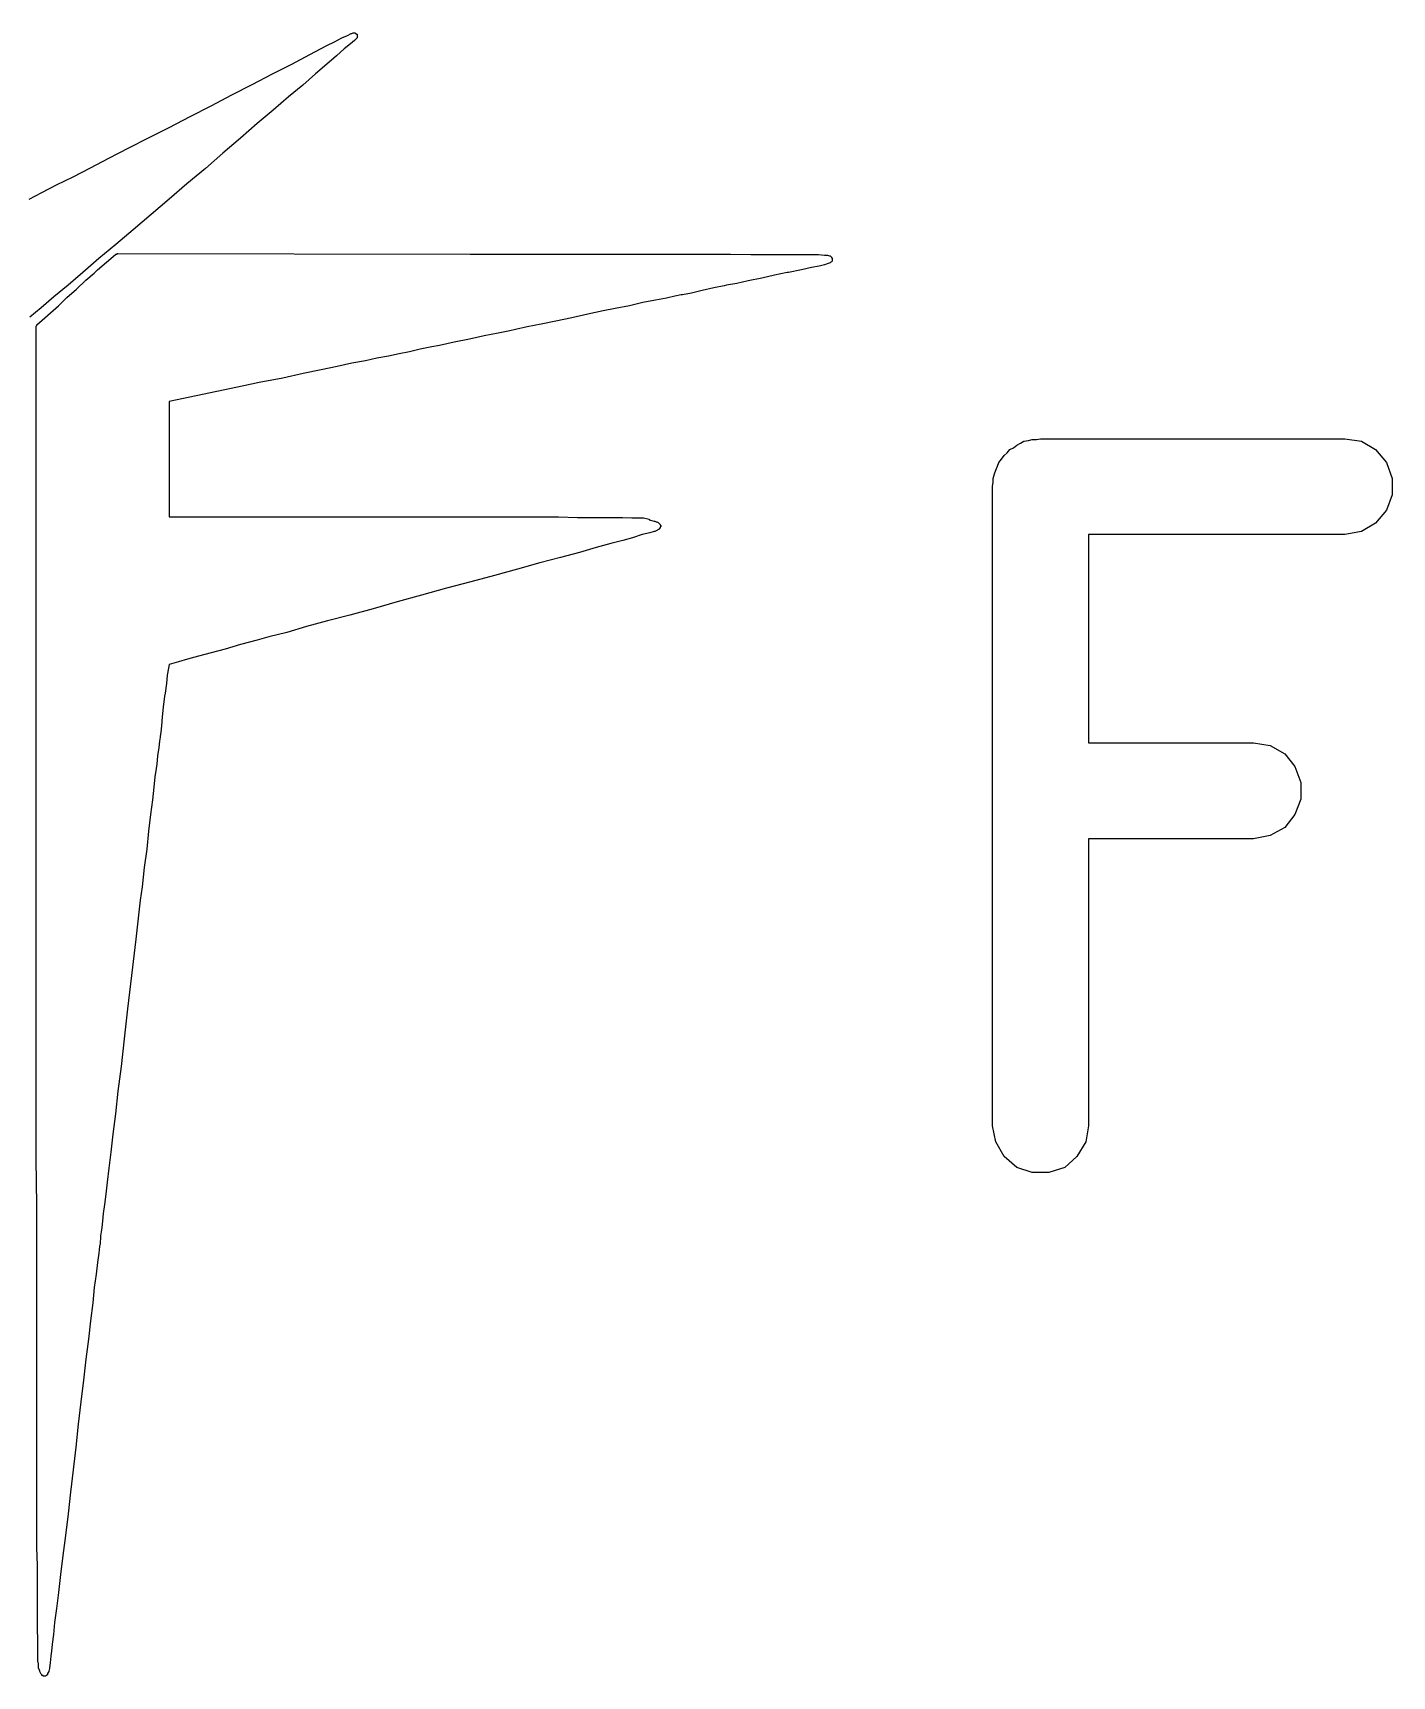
# Model space of a CAD drawing. Extents: x 92.1 to 192.1, y -135.1 to -45.9.
# Drawn here: x 106.325 to 108.451, y -125.215 to -122.644 of the extents above; entities that cross this region are included whole.
import ezdxf

# ---------------------------------------------------------------- set-up
doc = ezdxf.new("R2010")
doc.units = 0
doc.header["$MEASUREMENT"] = 0
doc.layers.add('BLACK', color=7, linetype='CONTINUOUS')

msp = doc.modelspace()

# ---------------------------------------------------------------- linework, layer by layer
at = {"layer": 'BLACK', "linetype": 'CONTINUOUS'}
for p, q in [((106.785, -122.664), (106.797, -122.658)), ((106.797, -122.658), (106.808, -122.652)), ((106.797, -122.658), (106.797, -122.658)), ((106.797, -122.658), (106.797, -122.658)), ((106.808, -122.652), (106.817, -122.648)), ((106.808, -122.652), (106.808, -122.652)), ((106.808, -122.652), (106.808, -122.652)), ((106.822, -122.661), (106.812, -122.669)), ((106.817, -122.648), (106.823, -122.645)), ((106.817, -122.648), (106.817, -122.648)), ((106.817, -122.648), (106.817, -122.648)), ((106.828, -122.656), (106.822, -122.661)), ((106.822, -122.661), (106.822, -122.661)), ((106.822, -122.661), (106.822, -122.661)), ((106.823, -122.645), (106.824, -122.645)), ((106.824, -122.645), (106.826, -122.644)), ((106.824, -122.645), (106.824, -122.645)), ((106.826, -122.644), (106.827, -122.644)), ((106.827, -122.644), (106.827, -122.644)), ((106.827, -122.644), (106.828, -122.644)), ((106.828, -122.644), (106.828, -122.644)), ((106.828, -122.644), (106.828, -122.644)), ((106.828, -122.644), (106.829, -122.644)), ((106.831, -122.653), (106.828, -122.656)), ((106.828, -122.656), (106.828, -122.656)), ((106.828, -122.656), (106.828, -122.656)), ((106.829, -122.644), (106.829, -122.645)), ((106.829, -122.645), (106.83, -122.645)), ((106.83, -122.645), (106.83, -122.645)), ((106.83, -122.645), (106.83, -122.645)), ((106.83, -122.645), (106.831, -122.646)), ((106.831, -122.646), (106.831, -122.646)), ((106.831, -122.646), (106.831, -122.646)), ((106.831, -122.646), (106.832, -122.646)), ((106.832, -122.652), (106.831, -122.653)), ((106.831, -122.653), (106.831, -122.653)), ((106.831, -122.653), (106.831, -122.653)), ((106.831, -122.653), (106.831, -122.653)), ((106.832, -122.646), (106.832, -122.647)), ((106.832, -122.647), (106.832, -122.647)), ((106.832, -122.647), (106.832, -122.648)), ((106.832, -122.648), (106.832, -122.648)), ((106.832, -122.648), (106.832, -122.648)), ((106.832, -122.648), (106.833, -122.649)), ((106.833, -122.649), (106.832, -122.649)), ((106.832, -122.649), (106.832, -122.65)), ((106.832, -122.65), (106.832, -122.65)), ((106.832, -122.65), (106.832, -122.651)), ((106.832, -122.651), (106.832, -122.651)), ((106.832, -122.651), (106.832, -122.651)), ((106.832, -122.651), (106.832, -122.652)), ((106.832, -122.652), (106.832, -122.652)), ((106.832, -122.652), (106.832, -122.652)), ((106.73, -122.693), (106.758, -122.678)), ((106.758, -122.678), (106.785, -122.664)), ((106.758, -122.678), (106.758, -122.678)), ((106.785, -122.664), (106.785, -122.664)), ((106.8, -122.68), (106.785, -122.693)), ((106.812, -122.669), (106.8, -122.68)), ((106.8, -122.68), (106.8, -122.68)), ((106.812, -122.669), (106.812, -122.669)), ((106.812, -122.669), (106.812, -122.669)), ((106.668, -122.725), (106.7, -122.708)), ((106.7, -122.708), (106.73, -122.693)), ((106.73, -122.693), (106.73, -122.693)), ((106.767, -122.708), (106.747, -122.726)), ((106.785, -122.693), (106.767, -122.708)), ((106.767, -122.708), (106.767, -122.708)), ((106.785, -122.693), (106.785, -122.693)), ((106.636, -122.741), (106.668, -122.725)), ((106.668, -122.725), (106.668, -122.725)), ((106.747, -122.726), (106.725, -122.744)), ((106.747, -122.726), (106.747, -122.726)), ((106.571, -122.775), (106.604, -122.758)), ((106.604, -122.758), (106.636, -122.741)), ((106.701, -122.765), (106.676, -122.786)), ((106.725, -122.744), (106.701, -122.765)), ((106.701, -122.765), (106.701, -122.765)), ((106.725, -122.744), (106.725, -122.744)), ((106.538, -122.792), (106.571, -122.775)), ((106.571, -122.775), (106.571, -122.775)), ((106.676, -122.786), (106.65, -122.809)), ((106.676, -122.786), (106.676, -122.786)), ((106.475, -122.824), (106.506, -122.808)), ((106.506, -122.808), (106.538, -122.792)), ((106.65, -122.809), (106.622, -122.832)), ((106.65, -122.809), (106.65, -122.809)), ((106.415, -122.855), (106.444, -122.84)), ((106.444, -122.84), (106.475, -122.824)), ((106.475, -122.824), (106.475, -122.824)), ((106.622, -122.832), (106.595, -122.856)), ((106.622, -122.832), (106.622, -122.832)), ((106.388, -122.869), (106.415, -122.855)), ((106.415, -122.855), (106.415, -122.855)), ((106.595, -122.856), (106.566, -122.88)), ((106.595, -122.856), (106.595, -122.856)), ((106.339, -122.894), (106.362, -122.882)), ((106.362, -122.882), (106.388, -122.869)), ((106.362, -122.882), (106.362, -122.882)), ((106.566, -122.88), (106.538, -122.904)), ((106.566, -122.88), (106.566, -122.88)), ((106.319, -122.904), (106.339, -122.894)), ((106.538, -122.904), (106.51, -122.928)), ((106.51, -122.928), (106.482, -122.952)), ((106.51, -122.928), (106.51, -122.928)), ((106.482, -122.952), (106.455, -122.975)), ((106.482, -122.952), (106.482, -122.952)), ((106.426, -123.015), (106.454, -122.991)), ((106.455, -122.975), (106.428, -122.997)), ((106.454, -122.991), (106.455, -122.99)), ((106.454, -122.991), (106.454, -122.991)), ((106.454, -122.991), (106.454, -122.991)), ((106.455, -122.975), (106.455, -122.975)), ((106.455, -122.99), (106.456, -122.99)), ((106.456, -122.99), (106.456, -122.99)), ((106.456, -122.99), (106.456, -122.99)), ((106.456, -122.99), (106.457, -122.99)), ((106.457, -122.99), (106.457, -122.989)), ((106.457, -122.989), (106.458, -122.989)), ((106.458, -122.989), (106.458, -122.989)), ((106.458, -122.989), (107.009, -122.99)), ((107.009, -122.99), (107.009, -122.99)), ((107.009, -122.99), (107.061, -122.99)), ((107.061, -122.99), (107.061, -122.99)), ((107.061, -122.99), (107.113, -122.99)), ((107.113, -122.99), (107.113, -122.99)), ((107.113, -122.99), (107.163, -122.99)), ((107.163, -122.99), (107.163, -122.99)), ((107.163, -122.99), (107.211, -122.99)), ((107.211, -122.99), (107.211, -122.99)), ((107.211, -122.99), (107.257, -122.99)), ((107.257, -122.99), (107.257, -122.99)), ((107.257, -122.99), (107.3, -122.99)), ((107.3, -122.99), (107.3, -122.99)), ((107.3, -122.99), (107.342, -122.99)), ((107.342, -122.99), (107.342, -122.99)), ((107.342, -122.99), (107.38, -122.99)), ((107.38, -122.99), (107.38, -122.99)), ((107.38, -122.99), (107.416, -122.99)), ((107.416, -122.99), (107.416, -122.99)), ((107.416, -122.99), (107.448, -122.991)), ((107.448, -122.991), (107.448, -122.991)), ((107.448, -122.991), (107.477, -122.991)), ((107.477, -122.991), (107.477, -122.991)), ((107.477, -122.991), (107.503, -122.991)), ((107.503, -122.991), (107.503, -122.991)), ((107.503, -122.991), (107.503, -122.991)), ((107.503, -122.991), (107.524, -122.991)), ((107.524, -122.991), (107.524, -122.991)), ((107.524, -122.991), (107.524, -122.991)), ((107.524, -122.991), (107.541, -122.991)), ((107.541, -122.991), (107.541, -122.991)), ((107.541, -122.991), (107.541, -122.991)), ((107.541, -122.991), (107.554, -122.991)), ((107.554, -122.991), (107.554, -122.991)), ((107.554, -122.991), (107.554, -122.991)), ((107.554, -122.991), (107.563, -122.992)), ((107.563, -122.992), (107.563, -122.992)), ((107.563, -122.992), (107.563, -122.992)), ((107.563, -122.992), (107.567, -122.992)), ((107.567, -122.992), (107.567, -122.992)), ((107.567, -122.992), (107.567, -122.992)), ((107.567, -122.992), (107.568, -122.992)), ((107.568, -122.992), (107.568, -122.992)), ((107.568, -122.992), (107.568, -122.992)), ((107.568, -122.992), (107.571, -122.993)), ((107.571, -122.993), (107.571, -122.993)), ((107.571, -122.993), (107.572, -122.993)), ((107.572, -122.993), (107.573, -122.994)), ((107.573, -122.994), (107.573, -122.994)), ((107.573, -122.994), (107.573, -122.994)), ((107.573, -122.994), (107.574, -122.995)), ((107.574, -122.995), (107.574, -122.995)), ((107.574, -122.995), (107.574, -122.996)), ((107.574, -122.996), (107.574, -122.996)), ((107.574, -122.996), (107.575, -122.996)), ((107.575, -122.996), (107.575, -122.997)), ((106.403, -123.019), (106.38, -123.039)), ((106.428, -122.997), (106.403, -123.019)), ((106.403, -123.019), (106.403, -123.019)), ((106.408, -123.031), (106.421, -123.02)), ((106.421, -123.02), (106.426, -123.015)), ((106.421, -123.02), (106.421, -123.02)), ((106.421, -123.02), (106.421, -123.02)), ((106.426, -123.015), (106.426, -123.015)), ((106.426, -123.015), (106.426, -123.015)), ((106.428, -122.997), (106.428, -122.997)), ((107.505, -123.019), (107.485, -123.023)), ((107.507, -123.019), (107.505, -123.019)), ((107.505, -123.019), (107.505, -123.019)), ((107.527, -123.015), (107.507, -123.019)), ((107.543, -123.011), (107.527, -123.015)), ((107.527, -123.015), (107.527, -123.015)), ((107.527, -123.015), (107.527, -123.015)), ((107.555, -123.009), (107.543, -123.011)), ((107.543, -123.011), (107.543, -123.011)), ((107.543, -123.011), (107.543, -123.011)), ((107.563, -123.007), (107.555, -123.009)), ((107.555, -123.009), (107.555, -123.009)), ((107.555, -123.009), (107.555, -123.009)), ((107.569, -123.005), (107.563, -123.007)), ((107.563, -123.007), (107.563, -123.007)), ((107.563, -123.007), (107.563, -123.007)), ((107.572, -123.004), (107.569, -123.005)), ((107.569, -123.005), (107.569, -123.005)), ((107.569, -123.005), (107.569, -123.005)), ((107.573, -123.003), (107.572, -123.004)), ((107.572, -123.004), (107.572, -123.004)), ((107.572, -123.004), (107.572, -123.004)), ((107.574, -123.002), (107.573, -123.003)), ((107.573, -123.003), (107.573, -123.003)), ((107.573, -123.003), (107.573, -123.003)), ((107.573, -123.003), (107.573, -123.003)), ((107.575, -123.001), (107.574, -123.002)), ((107.574, -123.002), (107.574, -123.002)), ((107.574, -123.002), (107.574, -123.002)), ((107.574, -123.002), (107.574, -123.002)), ((107.575, -122.997), (107.575, -122.997)), ((107.575, -122.997), (107.575, -122.997)), ((107.575, -122.997), (107.575, -122.998)), ((107.575, -122.998), (107.575, -122.999)), ((107.575, -122.999), (107.575, -122.999)), ((107.575, -122.999), (107.575, -122.999)), ((107.575, -122.999), (107.575, -123)), ((107.575, -123), (107.575, -123)), ((107.575, -123), (107.575, -123)), ((107.575, -123), (107.575, -123.001)), ((106.38, -123.039), (106.358, -123.057)), ((106.378, -123.058), (106.393, -123.045)), ((106.38, -123.039), (106.38, -123.039)), ((106.393, -123.045), (106.408, -123.031)), ((106.393, -123.045), (106.393, -123.045)), ((106.393, -123.045), (106.393, -123.045)), ((106.408, -123.031), (106.408, -123.031)), ((106.408, -123.031), (106.408, -123.031)), ((107.372, -123.047), (107.355, -123.051)), ((107.39, -123.043), (107.372, -123.047)), ((107.372, -123.047), (107.372, -123.047)), ((107.406, -123.04), (107.39, -123.043)), ((107.39, -123.043), (107.39, -123.043)), ((107.41, -123.039), (107.406, -123.04)), ((107.406, -123.04), (107.406, -123.04)), ((107.426, -123.036), (107.41, -123.039)), ((107.41, -123.039), (107.41, -123.039)), ((107.444, -123.032), (107.426, -123.036)), ((107.465, -123.028), (107.444, -123.032)), ((107.485, -123.023), (107.465, -123.028)), ((106.331, -123.101), (106.365, -123.071)), ((106.358, -123.057), (106.338, -123.074)), ((106.358, -123.057), (106.358, -123.057)), ((106.365, -123.071), (106.378, -123.058)), ((106.365, -123.071), (106.365, -123.071)), ((106.365, -123.071), (106.365, -123.071)), ((106.378, -123.058), (106.378, -123.058)), ((106.378, -123.058), (106.378, -123.058)), ((107.258, -123.071), (107.236, -123.075)), ((107.279, -123.066), (107.258, -123.071)), ((107.258, -123.071), (107.258, -123.071)), ((107.299, -123.062), (107.279, -123.066)), ((107.279, -123.066), (107.279, -123.066)), ((107.316, -123.059), (107.299, -123.062)), ((107.299, -123.062), (107.299, -123.062)), ((107.329, -123.056), (107.316, -123.059)), ((107.316, -123.059), (107.316, -123.059)), ((107.339, -123.054), (107.329, -123.056)), ((107.329, -123.056), (107.329, -123.056)), ((107.341, -123.054), (107.339, -123.054)), ((107.339, -123.054), (107.339, -123.054)), ((107.355, -123.051), (107.341, -123.054)), ((107.355, -123.051), (107.355, -123.051)), ((106.338, -123.074), (106.32, -123.089)), ((106.338, -123.074), (106.338, -123.074)), ((107.143, -123.095), (107.12, -123.1)), ((107.168, -123.09), (107.143, -123.095)), ((107.143, -123.095), (107.143, -123.095)), ((107.193, -123.084), (107.168, -123.09)), ((107.217, -123.079), (107.193, -123.084)), ((107.236, -123.075), (107.217, -123.079)), ((107.236, -123.075), (107.236, -123.075)), ((106.33, -123.103), (106.331, -123.102)), ((106.33, -123.104), (106.33, -123.103)), ((106.33, -123.103), (106.33, -123.103)), ((106.33, -123.103), (106.33, -123.103)), ((106.33, -123.105), (106.33, -123.104)), ((106.33, -123.104), (106.33, -123.104)), ((106.33, -124.149), (106.33, -123.105)), ((106.33, -123.105), (106.33, -123.105)), ((106.331, -123.102), (106.331, -123.101)), ((106.331, -123.101), (106.331, -123.101)), ((106.331, -123.102), (106.331, -123.102)), ((107.008, -123.123), (106.984, -123.128)), ((107.031, -123.118), (107.008, -123.123)), ((107.008, -123.123), (107.008, -123.123)), ((107.053, -123.114), (107.031, -123.118)), ((107.031, -123.118), (107.031, -123.118)), ((107.071, -123.11), (107.053, -123.114)), ((107.053, -123.114), (107.053, -123.114)), ((107.08, -123.108), (107.071, -123.11)), ((107.098, -123.104), (107.08, -123.108)), ((107.12, -123.1), (107.098, -123.104)), ((107.098, -123.104), (107.098, -123.104)), ((107.12, -123.1), (107.12, -123.1)), ((106.881, -123.15), (106.863, -123.153)), ((106.898, -123.146), (106.881, -123.15)), ((106.881, -123.15), (106.881, -123.15)), ((106.914, -123.143), (106.898, -123.146)), ((106.898, -123.146), (106.898, -123.146)), ((106.931, -123.139), (106.914, -123.143)), ((106.914, -123.143), (106.914, -123.143)), ((106.949, -123.135), (106.931, -123.139)), ((106.961, -123.133), (106.949, -123.135)), ((106.949, -123.135), (106.949, -123.135)), ((106.984, -123.128), (106.961, -123.133)), ((106.961, -123.133), (106.961, -123.133)), ((106.984, -123.128), (106.984, -123.128)), ((106.776, -123.171), (106.748, -123.177)), ((106.801, -123.166), (106.776, -123.171)), ((106.776, -123.171), (106.776, -123.171)), ((106.824, -123.161), (106.801, -123.166)), ((106.801, -123.166), (106.801, -123.166)), ((106.845, -123.157), (106.824, -123.161)), ((106.824, -123.161), (106.824, -123.161)), ((106.863, -123.153), (106.845, -123.157)), ((106.845, -123.157), (106.845, -123.157)), ((106.863, -123.153), (106.863, -123.153)), ((106.655, -123.196), (106.538, -123.221)), ((106.679, -123.191), (106.655, -123.196)), ((106.716, -123.184), (106.679, -123.191)), ((106.748, -123.177), (106.716, -123.184)), ((106.538, -123.221), (106.538, -123.401)), ((107.895, -123.28), (107.901, -123.279)), ((107.901, -123.279), (108.377, -123.279)), ((108.377, -123.279), (108.403, -123.283)), ((107.84, -123.311), (107.844, -123.305)), ((107.844, -123.305), (107.849, -123.301)), ((107.849, -123.301), (107.853, -123.296)), ((107.853, -123.296), (107.859, -123.293)), ((107.859, -123.293), (107.864, -123.289)), ((107.864, -123.289), (107.87, -123.286)), ((107.87, -123.286), (107.875, -123.283)), ((107.875, -123.283), (107.882, -123.282)), ((107.882, -123.282), (107.888, -123.28)), ((107.888, -123.28), (107.895, -123.28)), ((108.403, -123.283), (108.425, -123.296)), ((108.425, -123.296), (108.442, -123.316)), ((107.829, -123.334), (107.831, -123.328)), ((107.831, -123.328), (107.834, -123.322)), ((107.834, -123.322), (107.836, -123.316)), ((107.836, -123.316), (107.84, -123.311)), ((108.442, -123.316), (108.451, -123.341)), ((107.826, -123.354), (107.827, -123.347)), ((107.826, -124.354), (107.826, -123.354)), ((107.827, -123.341), (107.829, -123.334)), ((107.827, -123.347), (107.827, -123.341)), ((108.451, -123.341), (108.451, -123.367)), ((108.451, -123.367), (108.442, -123.391)), ((106.538, -123.401), (106.899, -123.401)), ((106.899, -123.401), (106.899, -123.401)), ((106.899, -123.401), (106.947, -123.401)), ((106.947, -123.401), (106.947, -123.401)), ((106.947, -123.401), (106.992, -123.401)), ((106.992, -123.401), (106.992, -123.401)), ((106.992, -123.401), (107.035, -123.401)), ((107.035, -123.401), (107.035, -123.401)), ((107.035, -123.401), (107.075, -123.401)), ((107.075, -123.401), (107.075, -123.401)), ((107.075, -123.401), (107.112, -123.401)), ((107.112, -123.401), (107.112, -123.401)), ((107.112, -123.401), (107.147, -123.401)), ((107.147, -123.401), (107.147, -123.401)), ((107.147, -123.401), (107.147, -123.401)), ((107.147, -123.401), (107.177, -123.402)), ((107.177, -123.402), (107.177, -123.402)), ((107.177, -123.402), (107.177, -123.402)), ((107.177, -123.402), (107.204, -123.402)), ((107.204, -123.402), (107.204, -123.402)), ((107.204, -123.402), (107.204, -123.402)), ((107.204, -123.402), (107.228, -123.402)), ((107.228, -123.402), (107.228, -123.402)), ((107.228, -123.402), (107.228, -123.402)), ((107.228, -123.402), (107.247, -123.402)), ((107.247, -123.402), (107.247, -123.402)), ((107.247, -123.402), (107.247, -123.402)), ((107.247, -123.402), (107.262, -123.403)), ((107.262, -123.403), (107.262, -123.403)), ((107.262, -123.403), (107.262, -123.403)), ((107.262, -123.403), (107.272, -123.403)), ((107.272, -123.403), (107.272, -123.403)), ((107.272, -123.403), (107.272, -123.403)), ((107.272, -123.403), (107.278, -123.403)), ((107.278, -123.403), (107.278, -123.403)), ((107.278, -123.403), (107.278, -123.403)), ((107.278, -123.403), (107.279, -123.403)), ((107.279, -123.403), (107.279, -123.403)), ((107.279, -123.403), (107.28, -123.403)), ((107.28, -123.403), (107.289, -123.405)), ((107.289, -123.405), (107.289, -123.405)), ((107.289, -123.405), (107.289, -123.406)), ((107.289, -123.406), (107.297, -123.408)), ((108.442, -123.391), (108.425, -123.411)), ((107.278, -123.429), (107.263, -123.434)), ((107.29, -123.426), (107.278, -123.429)), ((107.278, -123.429), (107.278, -123.429)), ((107.278, -123.429), (107.278, -123.429)), ((107.297, -123.424), (107.29, -123.426)), ((107.29, -123.426), (107.29, -123.426)), ((107.29, -123.426), (107.29, -123.426)), ((107.297, -123.408), (107.298, -123.408)), ((107.298, -123.424), (107.297, -123.424)), ((107.298, -123.408), (107.298, -123.408)), ((107.298, -123.408), (107.3, -123.409)), ((107.302, -123.422), (107.298, -123.424)), ((107.298, -123.424), (107.298, -123.424)), ((107.3, -123.409), (107.3, -123.409)), ((107.3, -123.409), (107.301, -123.409)), ((107.301, -123.409), (107.303, -123.41)), ((107.303, -123.421), (107.302, -123.422)), ((107.303, -123.41), (107.303, -123.41)), ((107.303, -123.41), (107.304, -123.411)), ((107.304, -123.421), (107.303, -123.421)), ((107.304, -123.411), (107.304, -123.411)), ((107.304, -123.411), (107.304, -123.411)), ((107.304, -123.411), (107.305, -123.412)), ((107.305, -123.42), (107.304, -123.421)), ((107.305, -123.412), (107.305, -123.412)), ((107.305, -123.412), (107.306, -123.413)), ((107.306, -123.419), (107.305, -123.419)), ((107.305, -123.419), (107.305, -123.419)), ((107.305, -123.419), (107.305, -123.42)), ((107.306, -123.413), (107.306, -123.413)), ((107.306, -123.413), (107.306, -123.413)), ((107.306, -123.413), (107.306, -123.414)), ((107.306, -123.414), (107.307, -123.415)), ((107.307, -123.417), (107.306, -123.417)), ((107.306, -123.417), (107.306, -123.418)), ((107.306, -123.418), (107.306, -123.418)), ((107.306, -123.418), (107.306, -123.418)), ((107.306, -123.418), (107.306, -123.419)), ((107.307, -123.415), (107.307, -123.415)), ((107.307, -123.415), (107.307, -123.415)), ((107.307, -123.415), (107.307, -123.416)), ((107.307, -123.416), (107.307, -123.416)), ((107.307, -123.416), (107.307, -123.416)), ((107.307, -123.416), (107.307, -123.417)), ((108.377, -123.429), (107.976, -123.429)), ((107.976, -123.429), (107.976, -123.755)), ((108.403, -123.424), (108.377, -123.429)), ((108.425, -123.411), (108.403, -123.424)), ((107.18, -123.457), (107.15, -123.465)), ((107.206, -123.449), (107.18, -123.457)), ((107.229, -123.443), (107.206, -123.449)), ((107.206, -123.449), (107.206, -123.449)), ((107.248, -123.438), (107.229, -123.443)), ((107.229, -123.443), (107.229, -123.443)), ((107.263, -123.434), (107.248, -123.438)), ((107.248, -123.438), (107.248, -123.438)), ((107.263, -123.434), (107.263, -123.434)), ((107.263, -123.434), (107.263, -123.434)), ((107.083, -123.483), (107.047, -123.493)), ((107.118, -123.473), (107.083, -123.483)), ((107.15, -123.465), (107.118, -123.473)), ((107.118, -123.473), (107.118, -123.473)), ((107.01, -123.503), (106.972, -123.513)), ((107.047, -123.493), (107.01, -123.503)), ((107.047, -123.493), (107.047, -123.493)), ((106.895, -123.534), (106.857, -123.545)), ((106.933, -123.524), (106.895, -123.534)), ((106.895, -123.534), (106.895, -123.534)), ((106.972, -123.513), (106.933, -123.524)), ((106.821, -123.555), (106.786, -123.564)), ((106.857, -123.545), (106.821, -123.555)), ((106.857, -123.545), (106.857, -123.545)), ((106.722, -123.582), (106.694, -123.589)), ((106.753, -123.573), (106.722, -123.582)), ((106.722, -123.582), (106.722, -123.582)), ((106.786, -123.564), (106.753, -123.573)), ((106.786, -123.564), (106.786, -123.564)), ((106.626, -123.608), (106.604, -123.614)), ((106.65, -123.601), (106.626, -123.608)), ((106.626, -123.608), (106.626, -123.608)), ((106.676, -123.594), (106.65, -123.601)), ((106.65, -123.601), (106.65, -123.601)), ((106.694, -123.589), (106.676, -123.594)), ((106.537, -123.638), (106.535, -123.649)), ((106.538, -123.632), (106.537, -123.638)), ((106.542, -123.631), (106.538, -123.632)), ((106.553, -123.628), (106.542, -123.631)), ((106.542, -123.631), (106.542, -123.631)), ((106.567, -123.624), (106.553, -123.628)), ((106.553, -123.628), (106.553, -123.628)), ((106.584, -123.619), (106.567, -123.624)), ((106.567, -123.624), (106.567, -123.624)), ((106.604, -123.614), (106.584, -123.619)), ((106.584, -123.619), (106.584, -123.619)), ((106.604, -123.614), (106.604, -123.614)), ((106.534, -123.662), (106.532, -123.677)), ((106.535, -123.649), (106.534, -123.662)), ((106.534, -123.662), (106.534, -123.662)), ((106.535, -123.649), (106.535, -123.649)), ((106.531, -123.682), (106.529, -123.699)), ((106.532, -123.677), (106.531, -123.682)), ((106.532, -123.677), (106.532, -123.677)), ((106.527, -123.714), (106.526, -123.728)), ((106.529, -123.699), (106.527, -123.714)), ((106.525, -123.738), (106.524, -123.745)), ((106.526, -123.728), (106.525, -123.738)), ((106.526, -123.728), (106.526, -123.728)), ((106.522, -123.762), (106.52, -123.775)), ((106.523, -123.752), (106.522, -123.762)), ((106.522, -123.762), (106.522, -123.762)), ((106.524, -123.746), (106.523, -123.752)), ((106.523, -123.752), (106.523, -123.752)), ((106.523, -123.752), (106.523, -123.752)), ((106.524, -123.745), (106.524, -123.746)), ((106.524, -123.746), (106.524, -123.746)), ((106.524, -123.746), (106.524, -123.746)), ((107.976, -123.755), (108.234, -123.755)), ((108.234, -123.755), (108.26, -123.759)), ((108.26, -123.759), (108.283, -123.772)), ((106.519, -123.788), (106.518, -123.795)), ((106.52, -123.775), (106.519, -123.788)), ((106.519, -123.788), (106.519, -123.788)), ((106.52, -123.775), (106.52, -123.775)), ((108.283, -123.772), (108.299, -123.792)), ((108.299, -123.792), (108.308, -123.817)), ((106.516, -123.808), (106.514, -123.824)), ((106.518, -123.795), (106.516, -123.808)), ((106.518, -123.795), (106.518, -123.795)), ((108.308, -123.817), (108.308, -123.843)), ((106.512, -123.844), (106.509, -123.867)), ((106.514, -123.824), (106.512, -123.844)), ((108.308, -123.843), (108.299, -123.867)), ((106.509, -123.867), (106.506, -123.893)), ((108.299, -123.867), (108.283, -123.887)), ((106.506, -123.893), (106.503, -123.921)), ((108.283, -123.887), (108.26, -123.9)), ((106.503, -123.921), (106.499, -123.95)), ((108.234, -123.905), (107.976, -123.905)), ((107.976, -123.905), (107.976, -124.354)), ((108.26, -123.9), (108.234, -123.905)), ((106.499, -123.95), (106.496, -123.98)), ((106.496, -123.98), (106.493, -124.001)), ((106.493, -124.001), (106.486, -124.062)), ((106.486, -124.062), (106.479, -124.119)), ((106.479, -124.119), (106.473, -124.171)), ((106.33, -124.158), (106.33, -124.149)), ((106.33, -124.246), (106.33, -124.158)), ((106.473, -124.171), (106.468, -124.218)), ((106.473, -124.171), (106.473, -124.171)), ((106.468, -124.218), (106.463, -124.261)), ((106.33, -124.328), (106.33, -124.246)), ((106.463, -124.261), (106.458, -124.3)), ((106.458, -124.3), (106.454, -124.335)), ((106.33, -124.406), (106.33, -124.328)), ((106.454, -124.335), (106.45, -124.367)), ((106.454, -124.335), (106.454, -124.335)), ((107.831, -124.379), (107.826, -124.354)), ((107.976, -124.354), (107.972, -124.379)), ((106.45, -124.367), (106.447, -124.395)), ((106.45, -124.367), (106.45, -124.367)), ((107.844, -124.402), (107.831, -124.379)), ((107.972, -124.379), (107.958, -124.402)), ((106.331, -124.478), (106.33, -124.406)), ((106.33, -124.406), (106.33, -124.406)), ((106.447, -124.395), (106.444, -124.42)), ((106.447, -124.395), (106.447, -124.395)), ((107.864, -124.419), (107.844, -124.402)), ((107.958, -124.402), (107.939, -124.419)), ((106.444, -124.42), (106.441, -124.442)), ((107.888, -124.427), (107.864, -124.419)), ((107.914, -124.427), (107.888, -124.427)), ((107.939, -124.419), (107.914, -124.427)), ((106.439, -124.461), (106.437, -124.477)), ((106.441, -124.442), (106.439, -124.461)), ((106.331, -124.547), (106.331, -124.478)), ((106.437, -124.477), (106.435, -124.491)), ((106.433, -124.513), (106.432, -124.52)), ((106.434, -124.503), (106.433, -124.513)), ((106.435, -124.491), (106.434, -124.503)), ((106.435, -124.491), (106.435, -124.491)), ((106.43, -124.538), (106.429, -124.543)), ((106.431, -124.531), (106.43, -124.535)), ((106.43, -124.535), (106.43, -124.535)), ((106.43, -124.535), (106.43, -124.535)), ((106.43, -124.535), (106.43, -124.537)), ((106.43, -124.537), (106.43, -124.537)), ((106.43, -124.537), (106.43, -124.537)), ((106.43, -124.537), (106.43, -124.538)), ((106.43, -124.538), (106.43, -124.538)), ((106.432, -124.52), (106.431, -124.526)), ((106.431, -124.526), (106.431, -124.526)), ((106.431, -124.526), (106.431, -124.531)), ((106.431, -124.531), (106.431, -124.531)), ((106.432, -124.52), (106.432, -124.52)), ((106.331, -124.611), (106.331, -124.547)), ((106.331, -124.547), (106.331, -124.547)), ((106.428, -124.553), (106.426, -124.568)), ((106.429, -124.543), (106.428, -124.553)), ((106.428, -124.553), (106.428, -124.553)), ((106.424, -124.586), (106.421, -124.607)), ((106.426, -124.568), (106.424, -124.586)), ((106.331, -124.671), (106.331, -124.611)), ((106.421, -124.607), (106.419, -124.631)), ((106.419, -124.631), (106.415, -124.659)), ((106.415, -124.659), (106.412, -124.688)), ((106.331, -124.726), (106.331, -124.671)), ((106.331, -124.671), (106.331, -124.671)), ((106.412, -124.688), (106.408, -124.719)), ((106.408, -124.719), (106.404, -124.752)), ((106.331, -124.778), (106.331, -124.726)), ((106.331, -124.726), (106.331, -124.726)), ((106.404, -124.752), (106.4, -124.786)), ((106.331, -124.826), (106.331, -124.778)), ((106.331, -124.778), (106.331, -124.778)), ((106.4, -124.786), (106.396, -124.821)), ((106.396, -124.821), (106.392, -124.857)), ((106.331, -124.871), (106.331, -124.826)), ((106.331, -124.826), (106.331, -124.826)), ((106.331, -124.911), (106.331, -124.871)), ((106.331, -124.871), (106.331, -124.871)), ((106.392, -124.857), (106.388, -124.892)), ((106.388, -124.892), (106.384, -124.927)), ((106.331, -124.949), (106.331, -124.911)), ((106.331, -124.911), (106.331, -124.911)), ((106.331, -124.983), (106.331, -124.949)), ((106.331, -124.949), (106.331, -124.949)), ((106.384, -124.927), (106.38, -124.961)), ((106.38, -124.961), (106.376, -124.995)), ((106.331, -125.014), (106.331, -124.983)), ((106.331, -124.983), (106.331, -124.983)), ((106.376, -124.995), (106.372, -125.026)), ((106.376, -124.995), (106.376, -124.995)), ((106.332, -125.042), (106.331, -125.014)), ((106.331, -125.014), (106.331, -125.014)), ((106.372, -125.026), (106.368, -125.056)), ((106.372, -125.026), (106.372, -125.026)), ((106.332, -125.067), (106.332, -125.042)), ((106.332, -125.042), (106.332, -125.042)), ((106.332, -125.09), (106.332, -125.067)), ((106.332, -125.067), (106.332, -125.067)), ((106.332, -125.067), (106.332, -125.067)), ((106.368, -125.056), (106.365, -125.084)), ((106.332, -125.11), (106.332, -125.09)), ((106.332, -125.09), (106.332, -125.09)), ((106.332, -125.09), (106.332, -125.09)), ((106.365, -125.084), (106.362, -125.109)), ((106.332, -125.128), (106.332, -125.11)), ((106.332, -125.11), (106.332, -125.11)), ((106.332, -125.11), (106.332, -125.11)), ((106.332, -125.143), (106.332, -125.128)), ((106.332, -125.128), (106.332, -125.128)), ((106.332, -125.128), (106.332, -125.128)), ((106.362, -125.109), (106.359, -125.131)), ((106.333, -125.156), (106.332, -125.143)), ((106.332, -125.143), (106.332, -125.143)), ((106.332, -125.143), (106.332, -125.143)), ((106.333, -125.168), (106.333, -125.156)), ((106.333, -125.156), (106.333, -125.156)), ((106.333, -125.156), (106.333, -125.156)), ((106.357, -125.15), (106.355, -125.165)), ((106.359, -125.131), (106.357, -125.15)), ((106.333, -125.177), (106.333, -125.168)), ((106.333, -125.168), (106.333, -125.168)), ((106.333, -125.168), (106.333, -125.168)), ((106.333, -125.185), (106.333, -125.177)), ((106.333, -125.177), (106.333, -125.177)), ((106.333, -125.177), (106.333, -125.177)), ((106.354, -125.176), (106.353, -125.183)), ((106.355, -125.165), (106.354, -125.176)), ((106.354, -125.176), (106.354, -125.176)), ((106.333, -125.191), (106.333, -125.185)), ((106.333, -125.185), (106.333, -125.185)), ((106.333, -125.185), (106.333, -125.185)), ((106.334, -125.196), (106.333, -125.191)), ((106.333, -125.191), (106.333, -125.191)), ((106.333, -125.191), (106.333, -125.191)), ((106.334, -125.199), (106.334, -125.196)), ((106.334, -125.196), (106.334, -125.196)), ((106.334, -125.196), (106.334, -125.196)), ((106.334, -125.2), (106.334, -125.199)), ((106.334, -125.202), (106.334, -125.2)), ((106.334, -125.2), (106.334, -125.2)), ((106.334, -125.203), (106.334, -125.202)), ((106.334, -125.202), (106.334, -125.202)), ((106.335, -125.204), (106.334, -125.203)), ((106.336, -125.207), (106.335, -125.204)), ((106.335, -125.204), (106.335, -125.204)), ((106.335, -125.204), (106.335, -125.204)), ((106.336, -125.208), (106.336, -125.207)), ((106.351, -125.203), (106.35, -125.207)), ((106.35, -125.207), (106.35, -125.207)), ((106.35, -125.207), (106.35, -125.208)), ((106.352, -125.194), (106.351, -125.202)), ((106.351, -125.202), (106.351, -125.203)), ((106.351, -125.203), (106.351, -125.203)), ((106.353, -125.184), (106.352, -125.194)), ((106.352, -125.194), (106.352, -125.194)), ((106.352, -125.194), (106.352, -125.194)), ((106.353, -125.183), (106.353, -125.183)), ((106.353, -125.183), (106.353, -125.184)), ((106.353, -125.184), (106.353, -125.184)), ((106.353, -125.184), (106.353, -125.184)), ((106.338, -125.212), (106.336, -125.208)), ((106.336, -125.208), (106.336, -125.208)), ((106.339, -125.213), (106.338, -125.212)), ((106.338, -125.212), (106.338, -125.212)), ((106.338, -125.212), (106.338, -125.212)), ((106.339, -125.214), (106.339, -125.213)), ((106.339, -125.213), (106.339, -125.213)), ((106.339, -125.213), (106.339, -125.213)), ((106.34, -125.214), (106.339, -125.214)), ((106.341, -125.214), (106.34, -125.214)), ((106.34, -125.214), (106.34, -125.214)), ((106.341, -125.215), (106.341, -125.214)), ((106.341, -125.214), (106.341, -125.214)), ((106.342, -125.215), (106.341, -125.215)), ((106.344, -125.215), (106.342, -125.215)), ((106.342, -125.215), (106.342, -125.215)), ((106.342, -125.215), (106.342, -125.215)), ((106.345, -125.215), (106.344, -125.215)), ((106.344, -125.215), (106.344, -125.215)), ((106.346, -125.214), (106.345, -125.215)), ((106.345, -125.215), (106.345, -125.215)), ((106.345, -125.215), (106.345, -125.215)), ((106.347, -125.214), (106.346, -125.214)), ((106.346, -125.214), (106.346, -125.214)), ((106.348, -125.213), (106.347, -125.213)), ((106.347, -125.213), (106.347, -125.214)), ((106.347, -125.214), (106.347, -125.214)), ((106.35, -125.208), (106.348, -125.211)), ((106.348, -125.211), (106.348, -125.212)), ((106.348, -125.212), (106.348, -125.213)), ((106.348, -125.213), (106.348, -125.213)), ((106.348, -125.213), (106.348, -125.213))]:
    msp.add_line(p, q, dxfattribs=at)

doc.saveas('drawing.dxf')
